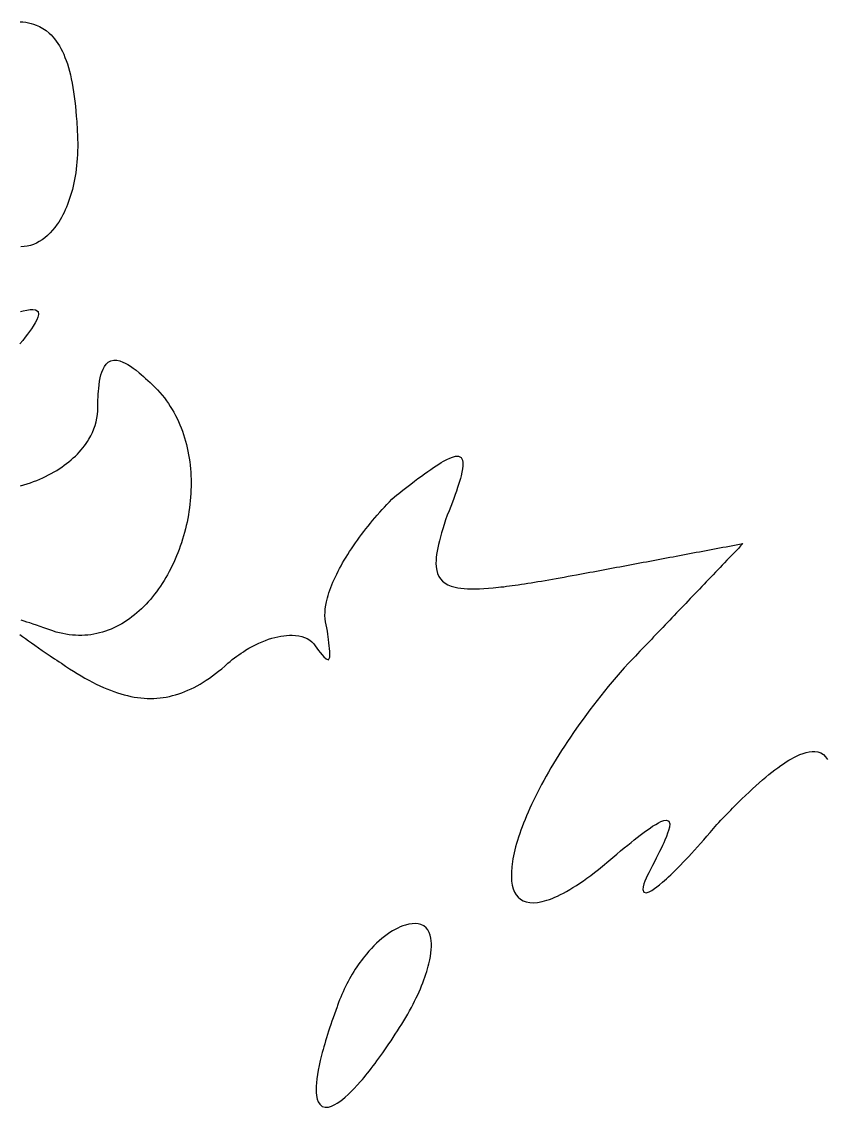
# Model space of a CAD drawing. Header units: metres. Extents: x 0 to 2740, y 0 to 1840.
# Drawn here: x 795.4 to 950, y 784.7 to 993.3 of the extents above; entities that cross this region are included whole.
import ezdxf

# ---------------------------------------------------------------- set-up
doc = ezdxf.new("R2010")
doc.units = ezdxf.units.M

msp = doc.modelspace()

# ---------------------------------------------------------------- linework, layer by layer
for points in [[(795.032896, 993.269504), (795.587904, 993.224496), (796.126208, 993.155392), (796.648, 993.062), (797.153472, 992.944128), (797.642816, 992.801584), (798.116224, 992.634176), (798.796876, 992.336024), (799.442752, 991.980848), (800.0545, 991.568), (800.632768, 991.096832), (801, 990.75), (801.352832, 990.376768), (801.691456, 989.976944), (802.016064, 989.550336), (802.326848, 989.096752), (802.624, 988.616), (802.907712, 988.107888), (803.178176, 987.572224), (803.435584, 987.008816), (803.680128, 986.417472), (803.912, 985.798), (804.131392, 985.150208), (804.338496, 984.473904), (804.533504, 983.768896), (804.716608, 983.034992), (804.888, 982.272), (805.047872, 981.479728), (805.196416, 980.657984), (805.333824, 979.806576), (805.460288, 978.925312), (805.576, 978.014), (805.681152, 977.072448), (805.775936, 976.100464), (805.860544, 975.097856), (805.899092, 974.585008), (805.935168, 974.064432), (805.968796, 973.536104), (806, 973), (806.052832, 972.223656), (806.091456, 971.454848), (806.116064, 970.693912), (806.126848, 969.941184), (806.124, 969.197), (806.107712, 968.461696), (806.078176, 967.735608), (806.035584, 967.019072), (805.980128, 966.312424), (805.912, 965.616), (805.831392, 964.930136), (805.738496, 964.255168), (805.633504, 963.591432), (805.516608, 962.939264), (805.388, 962.299), (805.247872, 961.670976), (805.096416, 961.055528), (804.933824, 960.452992), (804.760288, 959.863704), (804.576, 959.288), (804.381152, 958.726216), (804.175936, 958.178688), (803.960544, 957.645752), (803.735168, 957.127744), (803.5, 956.625), (803.255232, 956.137856), (803.001056, 955.666648), (802.737664, 955.211712), (802.465248, 954.773384), (802.184, 954.352), (801.745988, 953.752429), (801.289184, 953.192872), (800.814236, 952.674463), (800.321792, 952.198336), (799.8125, 951.765625), (799.287008, 951.377464), (798.745964, 951.034987), (798.190016, 950.739328), (797.619812, 950.491621), (797.036, 950.293), (796.439228, 950.144599), (795.830144, 950.047552), (795.209396, 950.002993)], [(795.140625, 937.59375), (795.663083, 937.72357), (796.367, 937.87), (796.975337, 937.95703), (797.488256, 937.98304), (798.024, 937.92), (798.510936, 937.60824), (798.619008, 937.02432), (798.481216, 936.47744), (798.267979, 935.98181), (797.960728, 935.41112), (797.559625, 934.76375), (797.240163, 934.28877), (796.879109, 933.77851), (796.476511, 933.23249), (796.032417, 932.65023), (795.546875, 932.03125), (795.019933, 931.37507)], [(795.153408, 904.09404), (795.792, 904.28), (796.420512, 904.47796), (797.038656, 904.68768), (797.646144, 904.90892), (798.242688, 905.14144), (798.828, 905.385), (799.401792, 905.63936), (799.963776, 905.90428), (800.513664, 906.17952), (801.051168, 906.46484), (801.576, 906.76), (802.087872, 907.06476), (802.586496, 907.37888), (803.071584, 907.70212), (803.542848, 908.03424), (804, 908.375), (804.442752, 908.72416), (804.870816, 909.08148), (805.283904, 909.44672), (805.681728, 909.81964), (806.064, 910.2), (806.430432, 910.58756), (806.780736, 910.98208), (807.114624, 911.38332), (807.431808, 911.79104), (807.732, 912.205), (808.014912, 912.62496), (808.280256, 913.05068), (808.644702, 913.699535), (808.968, 914.36), (809.249178, 915.031265), (809.487264, 915.71252), (809.681286, 916.402955), (809.830272, 917.10176), (809.93325, 917.808125), (809.989248, 918.52124), (810.000902, 919.327001), (810.008154, 919.963027), (810.02275, 920.575125), (810.044786, 921.163343), (810.074358, 921.727729), (810.111562, 922.268331), (810.156494, 922.785197), (810.238592, 923.516096), (810.338618, 924.193859), (810.456896, 924.818648), (810.59375, 925.390625), (810.749504, 925.909952), (810.987136, 926.520768), (811.259712, 927.038656), (811.568, 927.464), (812.00475, 927.866125), (812.5, 928.125), (813.05525, 928.241375), (813.672, 928.216), (814.210688, 928.094144), (814.790464, 927.882432), (815.252722, 927.664911), (815.738848, 927.397224), (816.249166, 927.079533), (816.784, 926.712), (817.343674, 926.294787), (817.928512, 925.828056), (818.332544, 925.489472), (818.748, 925.129), (819.174976, 924.746688), (819.613568, 924.342584), (820.063872, 923.916736), (820.525984, 923.469192), (821, 923), (821.471023, 922.513764), (821.924184, 922.015312), (822.359621, 921.505028), (822.777472, 920.983296), (823.177875, 920.4505), (823.560968, 919.907024), (823.926889, 919.353252), (824.275776, 918.789568), (824.607767, 918.216356), (824.923, 917.634), (825.221613, 917.042884), (825.503744, 916.443392), (825.769531, 915.835908), (826.019112, 915.220816), (826.252625, 914.5985), (826.470208, 913.969344), (826.671999, 913.333732), (826.858136, 912.692048), (827.028757, 912.044676), (827.184, 911.392), (827.324003, 910.734404), (827.448904, 910.072272), (827.558841, 909.405988), (827.653952, 908.735936), (827.734375, 908.0625), (827.800248, 907.386064), (827.851709, 906.707012), (827.888896, 906.025728), (827.911947, 905.342596), (827.921, 904.658), (827.916193, 903.972324), (827.897664, 903.285952), (827.865551, 902.599268), (827.819992, 901.912656), (827.761125, 901.2265), (827.689088, 900.541184), (827.604019, 899.857092), (827.506056, 899.174608), (827.395337, 898.494116), (827.272, 897.816), (827.136183, 897.140644), (826.988024, 896.468432), (826.827661, 895.799748), (826.655232, 895.134976), (826.470875, 894.4745), (826.274728, 893.818704), (826.066929, 893.167972), (825.847616, 892.522688), (825.616927, 891.883236), (825.375, 891.25), (825.121973, 890.623364), (824.857984, 890.003712), (824.583171, 889.391428), (824.297672, 888.786896), (824.001625, 888.1905), (823.695168, 887.602624), (823.378439, 887.023652), (823.051576, 886.453968), (822.714717, 885.893956), (822.368, 885.344), (822.011563, 884.804484), (821.645544, 884.275792), (821.270081, 883.758308), (820.885312, 883.252416), (820.491375, 882.7585), (820.088408, 882.276944), (819.676549, 881.808132), (819.255936, 881.352448), (818.826707, 880.910276), (818.389, 880.482), (817.942953, 880.068004), (817.488704, 879.668672), (817.026391, 879.284388), (816.556152, 878.915536), (816.078125, 878.5625), (815.592448, 878.225664), (815.099259, 877.905412), (814.598696, 877.602128), (814.090897, 877.316196), (813.576, 877.048), (813.054143, 876.797924), (812.525464, 876.566352), (811.990101, 876.353668), (811.448192, 876.160256), (810.899875, 875.9865), (810.345288, 875.832784), (809.784569, 875.699492), (809.217856, 875.587008), (808.645287, 875.495716), (808.067, 875.426), (807.483133, 875.378244), (806.893824, 875.352832), (806.299211, 875.350148), (805.699432, 875.370576), (805.094625, 875.4145), (804.484928, 875.482304), (803.870479, 875.574372), (803.251416, 875.691088), (802.627877, 875.832836), (802, 876), (801.176808, 876.292776), (800.387264, 876.571008), (799.631416, 876.834552), (798.909312, 877.083264), (798.221, 877.317), (797.566528, 877.535616), (796.945944, 877.738968), (796.359296, 877.926912), (795.806632, 878.099304), (795.288, 878.256)], [(795.018333, 875.508201), (795.525239, 875.137083), (796.067641, 874.745877), (796.645587, 874.334439), (797.259125, 873.902625), (797.908303, 873.450291), (798.593169, 872.977293), (799.313771, 872.483487), (800.070157, 871.968729), (800.862375, 871.432875), (801.690473, 870.875781), (802.117992, 870.589224), (802.554499, 870.297303), (803, 870), (803.77524, 869.4708), (804.54112, 868.9632), (805.29788, 868.4772), (806.04576, 868.0128), (806.785, 867.57), (807.51584, 867.1488), (808.23852, 866.7492), (808.95328, 866.3712), (809.66036, 866.0148), (810.36, 865.68), (811.05244, 865.3668), (811.73792, 865.0752), (812.41668, 864.8052), (813.08896, 864.5568), (813.755, 864.33), (814.41504, 864.1248), (815.06932, 863.9412), (815.71808, 863.7792), (816.36156, 863.6388), (817, 863.52), (817.63364, 863.4228), (818.26272, 863.3472), (818.88748, 863.2932), (819.50816, 863.2608), (820.125, 863.25), (820.73824, 863.2608), (821.34812, 863.2932), (821.95488, 863.3472), (822.55876, 863.4228), (823.16, 863.52), (823.75884, 863.6388), (824.35552, 863.7792), (824.95028, 863.9412), (825.54336, 864.1248), (826.135, 864.33), (826.72544, 864.5568), (827.31492, 864.8052), (827.90368, 865.0752), (828.49196, 865.3668), (829.08, 865.68), (829.66804, 866.0148), (830.25632, 866.3712), (830.84508, 866.7492), (831.43456, 867.1488), (832.025, 867.57), (832.61664, 868.0128), (833.20972, 868.4772), (833.80448, 868.9632), (834.40116, 869.4708), (835, 870), (835.421144, 870.354), (835.844352, 870.696), (836.269288, 871.026), (836.695616, 871.344), (837.123, 871.65), (837.551104, 871.944), (837.979592, 872.226), (838.408128, 872.496), (839.050287, 872.8785), (839.690664, 873.234), (840.328125, 873.5625), (840.961536, 873.864), (841.589763, 874.1385), (842.211672, 874.386), (842.826129, 874.6065), (843.432, 874.8), (844.028151, 874.9665), (844.613448, 875.106), (845.186757, 875.2185), (845.746944, 875.304), (846.292875, 875.3625), (846.823416, 875.394), (847.337433, 875.3985), (847.995125, 875.3625), (848.618737, 875.2785), (849.205581, 875.1465), (849.752969, 874.9665), (850.258213, 874.7385), (850.718625, 874.4625), (851.131517, 874.1385), (851.494201, 873.7665), (851.803989, 873.3465), (852.089102, 872.881501), (852.42775, 872.437625), (852.738558, 872.042229), (853.089088, 871.616744), (853.456, 871.208), (853.858304, 870.837952), (854.340576, 870.680088), (854.568832, 871.159616), (854.597888, 871.726144), (854.576, 872.293), (854.53125, 872.859375), (854.479178, 873.374539), (854.413474, 873.945287), (854.334906, 874.572003), (854.268, 875.079), (854.194614, 875.617857), (854.115072, 876.188736), (854.029698, 876.791799), (853.890736, 877.365936), (853.7665, 877.9365), (853.688704, 878.531904), (853.656052, 879.150852), (853.667248, 879.792048), (853.720996, 880.454196), (853.816, 881.136), (853.950964, 881.836164), (854.124592, 882.553392), (854.261184, 883.040384), (854.414, 883.534), (854.582656, 884.033856), (854.766768, 884.539568), (854.965952, 885.050752), (855.179824, 885.567024), (855.408, 886.088), (855.650096, 886.613296), (855.905728, 887.142528), (856.174512, 887.675312), (856.456064, 888.211264), (856.75, 888.75), (857.055936, 889.291136), (857.373488, 889.834288), (857.702272, 890.379072), (858.041904, 890.925104), (858.392, 891.472), (858.752176, 892.019376), (859.122048, 892.566848), (859.501232, 893.114032), (859.889344, 893.660544), (860.286, 894.206), (860.690816, 894.750016), (861.103408, 895.292208), (861.523392, 895.832192), (861.950384, 896.369584), (862.384, 896.904), (862.823856, 897.435056), (863.269568, 897.962368), (863.720752, 898.485552), (864.177024, 899.004224), (864.638, 899.518), (865.103296, 900.026496), (865.572528, 900.529328), (866.045312, 901.026112), (866.521264, 901.516464), (867, 902), (867.416404, 902.326696), (867.825632, 902.646768), (868.227708, 902.960192), (868.622656, 903.266944), (869.391264, 903.860336), (870.131648, 904.426752), (870.844, 904.966), (871.528512, 905.477888), (872.185376, 905.962224), (872.814784, 906.418816), (873.416928, 906.847472), (873.992, 907.248), (874.540192, 907.620208), (875.061696, 907.963904), (875.556704, 908.278896), (876.025408, 908.564992), (876.468, 908.822), (877.083348, 909.152552), (877.641024, 909.416576), (878.141676, 909.613424), (878.721628, 909.770272), (879.307968, 909.794432), (879.812256, 909.567344), (880.104, 909.056), (880.182976, 908.554624), (880.171328, 907.923072), (880.104044, 907.363056), (879.987296, 906.728304), (879.821732, 906.018168), (879.684556, 905.502544), (879.526164, 904.952936), (879.346748, 904.369152), (879.1465, 903.751), (878.925612, 903.098288), (878.684276, 902.410824), (878.422684, 901.688416), (878.141028, 900.930872), (877.8395, 900.138), (877.518292, 899.309608), (877.177596, 898.445504), (876.852416, 897.554192), (876.572032, 896.687584), (876.312, 895.854), (876.073088, 895.053056), (875.856064, 894.284368), (875.661696, 893.547552), (875.490752, 892.842224), (875.344, 892.168), (875.222208, 891.524496), (875.126144, 890.911328), (875.056576, 890.328112), (875.014272, 889.774464), (875, 889.25), (875.032832, 888.517184), (875.133056, 887.847872), (875.303264, 887.240768), (875.546048, 886.694576), (875.864, 886.208), (876.259712, 885.779744), (876.735776, 885.408512), (877.294784, 885.093008), (877.939328, 884.831936), (878.672, 884.624), (879.210688, 884.514256), (879.790464, 884.427168), (880.412096, 884.362352), (881.076352, 884.319424), (881.784, 884.298), (882.535808, 884.297696), (883.332544, 884.318128), (884.174976, 884.358912), (885.063872, 884.419664), (886, 884.5), (886.984128, 884.599536), (887.494432, 884.656384), (888.017024, 884.717888), (888.552, 884.784), (889.099456, 884.854672), (889.659488, 884.929856), (890.232192, 885.009504), (890.817664, 885.093568), (891.416, 885.182), (892.027296, 885.274752), (892.651648, 885.371776), (893.289152, 885.473024), (893.939904, 885.578448), (894.604, 885.688), (895.281536, 885.801632), (895.972608, 885.919296), (896.677312, 886.040944), (897.395744, 886.166528), (898.128, 886.296), (898.874176, 886.429312), (899.634368, 886.566416), (900.408672, 886.707264), (901.197184, 886.851808), (902, 887), (902.64, 887.12), (903.28, 887.24), (903.92, 887.36), (904.56, 887.48), (905.2, 887.6), (905.84, 887.72), (906.48, 887.84), (907.12, 887.96), (907.76, 888.08), (908.4, 888.2), (909.04, 888.32), (909.68, 888.44), (910.32, 888.56), (910.96, 888.68), (911.6, 888.8), (912.24, 888.92), (912.88, 889.04), (913.52, 889.16), (914.16, 889.28), (914.8, 889.4), (915.44, 889.52), (916.08, 889.64), (916.72, 889.76), (917.36, 889.88), (918, 890), (918.64, 890.12), (919.28, 890.24), (919.92, 890.36), (920.56, 890.48), (921.2, 890.6), (921.84, 890.72), (922.48, 890.84), (923.12, 890.96), (923.76, 891.08), (924.4, 891.2), (925.04, 891.32), (925.68, 891.44), (926.32, 891.56), (926.96, 891.68), (927.6, 891.8), (928.24, 891.92), (928.88, 892.04), (929.52, 892.16), (930.16, 892.28), (930.8, 892.4), (931.44, 892.52), (932.08, 892.64), (932.72, 892.76), (933.36, 892.88), (934, 893), (933.56, 892.54), (933.12, 892.08), (932.68, 891.62), (932.24, 891.16), (931.8, 890.7), (931.36, 890.24), (930.92, 889.78), (930.48, 889.32), (930.04, 888.86), (929.6, 888.4), (929.16, 887.94), (928.72, 887.48), (928.28, 887.02), (927.84, 886.56), (927.4, 886.1), (926.96, 885.64), (926.52, 885.18), (926.08, 884.72), (925.64, 884.26), (925.2, 883.8), (924.76, 883.34), (924.32, 882.88), (923.88, 882.42), (923.44, 881.96), (923, 881.5), (922.56, 881.04), (922.12, 880.58), (921.68, 880.12), (921.24, 879.66), (920.8, 879.2), (920.36, 878.74), (919.92, 878.28), (919.48, 877.82), (919.04, 877.36), (918.6, 876.9), (918.16, 876.44), (917.72, 875.98), (917.28, 875.52), (916.84, 875.06), (916.4, 874.6), (915.96, 874.14), (915.52, 873.68), (915.08, 873.22), (914.64, 872.76), (914.2, 872.3), (913.76, 871.84), (913.32, 871.38), (912.88, 870.92), (912.44, 870.46), (912, 870), (911.196907, 869.100051), (910.407656, 868.200408), (909.632289, 867.301377), (908.870848, 866.403264), (908.123375, 865.506375), (907.389912, 864.611016), (906.670501, 863.717493), (905.965184, 862.826112), (905.274003, 861.937179), (904.597, 861.051), (903.934217, 860.167881), (903.285696, 859.288128), (902.651479, 858.412047), (902.031608, 857.539944), (901.426125, 856.672125), (900.835072, 855.808896), (900.258491, 854.950563), (899.696424, 854.097432), (899.148913, 853.249809), (898.616, 852.408), (898.097727, 851.572311), (897.594136, 850.743048), (897.105269, 849.920517), (896.631168, 849.105024), (896.171875, 848.296875), (895.727432, 847.496376), (895.297881, 846.703833), (894.883264, 845.919552), (894.483623, 845.143839), (894.099, 844.377), (893.729437, 843.619341), (893.374976, 842.871168), (893.035659, 842.132787), (892.711528, 841.404504), (892.402625, 840.686625), (892.108992, 839.979456), (891.830671, 839.283303), (891.567704, 838.598472), (891.320133, 837.925269), (891.088, 837.264), (890.871347, 836.614971), (890.670216, 835.978488), (890.484649, 835.354857), (890.314688, 834.744384), (890.160375, 834.147375), (890.021752, 833.564136), (889.898861, 832.994973), (889.791744, 832.440192), (889.700443, 831.900099), (889.625, 831.375), (889.565457, 830.865201), (889.494239, 829.892727), (889.487125, 828.985125), (889.544451, 828.144843), (889.666553, 827.374329), (889.853767, 826.676031), (890.106429, 826.052397), (890.424875, 825.505875), (890.809441, 825.038913), (891.260463, 824.653959), (891.778277, 824.353461), (892.363219, 824.139867), (893.015625, 824.015625), (893.735831, 823.983183), (894.524173, 824.044989), (895.380987, 824.203491), (896.306609, 824.461137), (896.795328, 824.627904), (897.301375, 824.820375), (897.824792, 825.038856), (898.365621, 825.283653), (898.923904, 825.555072), (899.499683, 825.853419), (900.093, 826.179), (900.703897, 826.532121), (901.332416, 826.913088), (901.978599, 827.322207), (902.642488, 827.759784), (903.324125, 828.226125), (904.023552, 828.721536), (904.740811, 829.246323), (905.475944, 829.800792), (906.228993, 830.385249), (907, 831), (907.416403, 831.356399), (907.825624, 831.705592), (908.227681, 832.047573), (908.622592, 832.382336), (909.010375, 832.709875), (909.764629, 833.343257), (910.490587, 833.947671), (911.188393, 834.523069), (911.858191, 835.069403), (912.500125, 835.586625), (913.114339, 836.074687), (913.700977, 836.533541), (914.260183, 836.963139), (914.792101, 837.363433), (915.296875, 837.734375), (915.774649, 838.075917), (916.225567, 838.388011), (916.649773, 838.670609), (917.236312, 839.039096), (917.763559, 839.340947), (918.232, 839.576), (918.765952, 839.785216), (919.289347, 839.878751), (919.757248, 839.694784), (919.921741, 839.141553), (919.856896, 838.519168), (919.697344, 837.884352), (919.515625, 837.328125), (919.281256, 836.703048), (918.994723, 836.008959), (918.774961, 835.507813), (918.532375, 834.975875), (918.267109, 834.413097), (917.979307, 833.819431), (917.669113, 833.194829), (917.336671, 832.539243), (916.982125, 831.852625), (916.605619, 831.134927), (916.207297, 830.386101), (915.882995, 829.763597), (915.666865, 829.312319), (915.38692, 828.688952), (915.159355, 828.129413), (914.98336, 827.633216), (914.82752, 827.069312), (914.756695, 826.519817), (914.921055, 825.994433), (915.413735, 825.896441), (915.989465, 826.097879), (916.467885, 826.360931), (917.019745, 826.725647), (917.48068, 827.065208), (917.981035, 827.460821), (918.52, 827.912), (918.90036, 828.243416), (919.29728, 828.599168), (919.71052, 828.979112), (920.13984, 829.383104), (920.585, 829.811), (921.04576, 830.262656), (921.52188, 830.737928), (922.01312, 831.236672), (922.51924, 831.758744), (923.04, 832.304), (923.57516, 832.872296), (924.12448, 833.463488), (924.68772, 834.077432), (925.26464, 834.713984), (925.855, 835.373), (926.45856, 836.054336), (927.07508, 836.757848), (927.70432, 837.483392), (928.34604, 838.230824), (928.671505, 838.612703), (929, 839), (929.388498, 839.416998), (929.773984, 839.827984), (930.156446, 840.232946), (930.535872, 840.631872), (930.91225, 841.02475), (931.285568, 841.411568), (931.655814, 841.792314), (932.022976, 842.166976), (932.387042, 842.535542), (932.748, 842.898), (933.105838, 843.254338), (933.812106, 843.948606), (934.50575, 844.61825), (935.186674, 845.263174), (935.854782, 845.883282), (936.509978, 846.478478), (937.152166, 847.048666), (937.78125, 847.59375), (938.397134, 848.113634), (938.999722, 848.608222), (939.588918, 849.077418), (940.164626, 849.521126), (940.72675, 849.93925), (941.275194, 850.331694), (941.809862, 850.698362), (942.330658, 851.039158), (942.837486, 851.353986), (943.33025, 851.64275), (943.808854, 851.905354), (944.273202, 852.141702), (944.942784, 852.446784), (945.57975, 852.69225), (946.183776, 852.877776), (946.754538, 853.003038), (947.291712, 853.067712), (947.794974, 853.071474), (948.412678, 852.981178), (948.96875, 852.78125), (949.462422, 852.470922), (949.892926, 852.049426), (950.259494, 851.515994)]]:
    msp.add_lwpolyline(points)
msp.add_lwpolyline([(856, 804), (855.734791, 803.286602), (855.479128, 802.586416), (855.232957, 801.899454), (854.996224, 801.225728), (854.768875, 800.56525), (854.550856, 799.918032), (854.342113, 799.284086), (854.142592, 798.663424), (853.952239, 798.056058), (853.771, 797.462), (853.598821, 796.881262), (853.435648, 796.313856), (853.281427, 795.759794), (853.136104, 795.219088), (852.999625, 794.69175), (852.871936, 794.177792), (852.752983, 793.677226), (852.541069, 792.716318), (852.363451, 791.809122), (852.219697, 790.955734), (852.109375, 790.15625), (852.032053, 789.410766), (851.987299, 788.719378), (851.974681, 788.082182), (851.993767, 787.499274), (852.044125, 786.97075), (852.177352, 786.280144), (852.378511, 785.712442), (852.646144, 785.267968), (853.103872, 784.867584), (853.673728, 784.687616), (854.352256, 784.728832), (854.930389, 784.905358), (855.566248, 785.207056), (856.021504, 785.477888), (856.501336, 785.804592), (857.005312, 786.187264), (857.533, 786.626), (858.083968, 787.120896), (858.657784, 787.672048), (859.254016, 788.279552), (859.872232, 788.943504), (860.512, 789.664), (860.839831, 790.045482), (861.172888, 790.441136), (861.511117, 790.850974), (861.854464, 791.275008), (862.202875, 791.71325), (862.556296, 792.165712), (862.914673, 792.632406), (863.277952, 793.113344), (863.646079, 793.608538), (864.019, 794.118), (864.396661, 794.641742), (864.779008, 795.179776), (865.165987, 795.732114), (865.557544, 796.298768), (865.953625, 796.87975), (866.354176, 797.475072), (866.759143, 798.084746), (867.168472, 798.708784), (867.582109, 799.347198), (868, 800), (868.4128, 800.657544), (868.8112, 801.309952), (869.1952, 801.956888), (869.5648, 802.598016), (869.92, 803.233), (870.2608, 803.861504), (870.5872, 804.483192), (870.8992, 805.097728), (871.1968, 805.704776), (871.48, 806.304), (871.7488, 806.895064), (872.0032, 807.477632), (872.2432, 808.051368), (872.4688, 808.615936), (872.68, 809.171), (872.8768, 809.716224), (873.0592, 810.251272), (873.2272, 810.775808), (873.3808, 811.289496), (873.52, 811.792), (873.6448, 812.282984), (873.805, 812.997125), (873.9328, 813.683456), (874.0282, 814.340843), (874.0912, 814.968152), (874.1218, 815.564249), (874.12, 816.128), (874.0858, 816.658271), (874.0192, 817.153928), (873.88, 817.759), (873.6832, 818.297832), (873.4288, 818.767736), (873.1168, 819.166024), (872.6458, 819.559079), (872.0848, 819.830784), (871.5712, 819.957248), (871, 820), (870.390784, 819.96672), (869.764672, 819.86816), (869.123968, 819.70624), (868.63525, 819.544375), (868.140592, 819.34876), (867.640966, 819.120205), (867.137344, 818.85952), (866.630698, 818.567515), (866.122, 818.245), (865.612222, 817.892785), (865.102336, 817.51168), (864.593314, 817.102495), (864.086128, 816.66604), (863.58175, 816.203125), (863.081152, 815.71456), (862.585306, 815.201155), (862.095184, 814.66372), (861.611758, 814.103065), (861.293674, 813.716795), (860.979286, 813.320805), (860.668882, 812.915335), (860.36275, 812.500625), (860.061178, 812.076915), (859.764454, 811.644445), (859.472866, 811.203455), (859.186702, 810.754185), (858.90625, 810.296875), (858.631798, 809.831765), (858.363634, 809.359095), (858.102046, 808.879105), (857.847322, 808.392035), (857.59975, 807.898125), (857.359618, 807.397615), (857.127214, 806.890745), (856.902826, 806.377755), (856.686742, 805.858885), (856.47925, 805.334375), (856.280638, 804.804465), (856.091194, 804.269395)], close=True)

doc.saveas('drawing.dxf')
